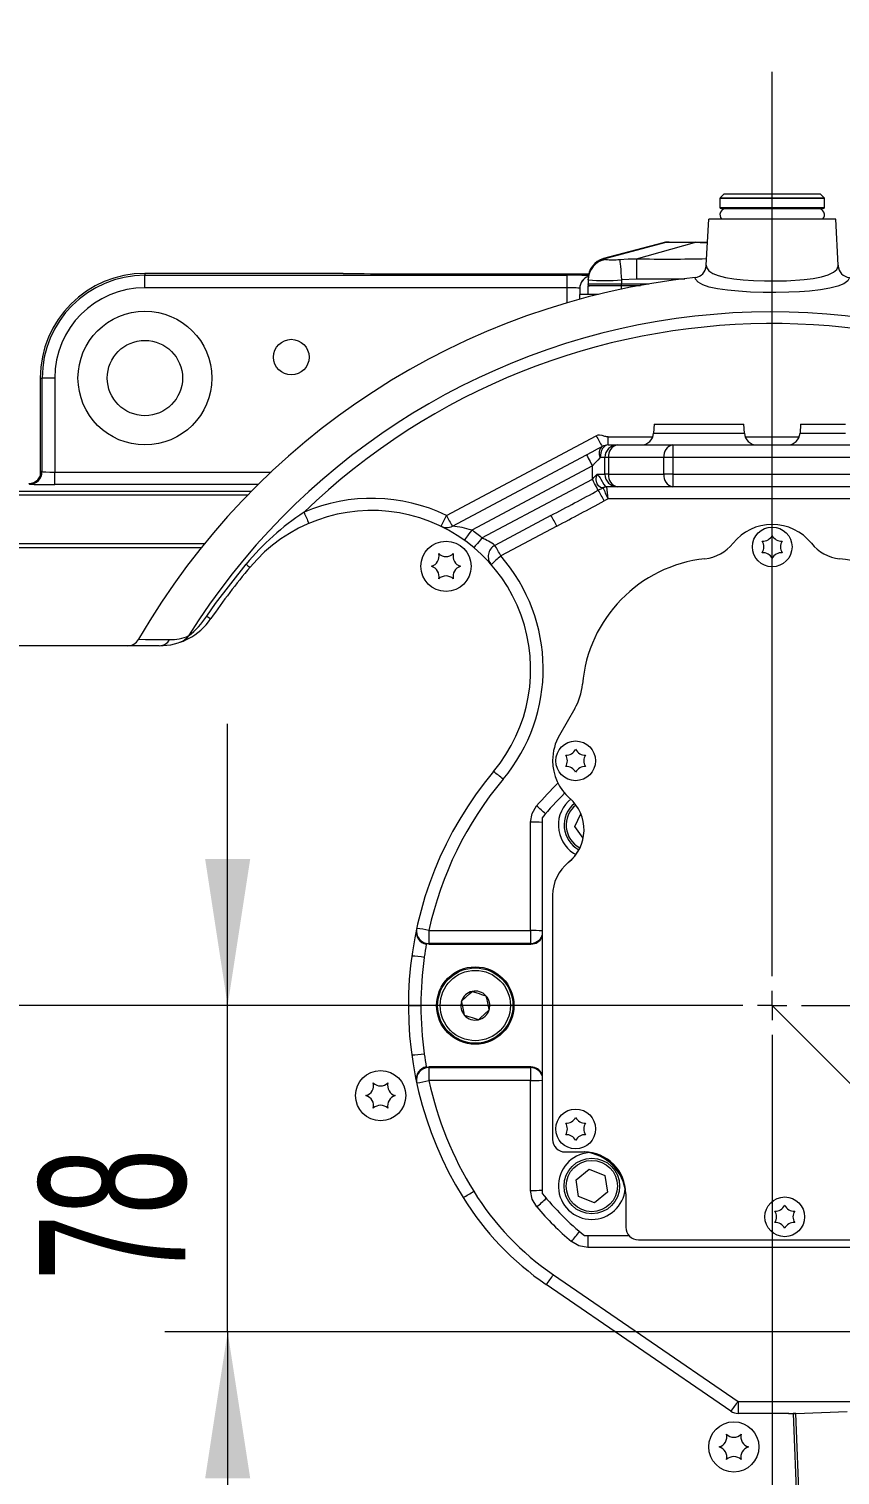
# Model space of a CAD drawing. Header units: millimetres. Extents: x 26 to 585, y 36 to 406.
# Drawn here: x 81.33 to 100.73, y 169.38 to 203.94 of the extents above; entities that cross this region are included whole.
import ezdxf

# ---------------------------------------------------------------- set-up
doc = ezdxf.new("R2010")
doc.units = ezdxf.units.MM
doc.styles.add('SLDTEXTSTYLE0', font='TXT', dxfattribs={"width": 0.605})
doc.dimstyles.new('SLDDIMSTYLE1', dxfattribs={"dimtxt": 3.5, "dimasz": 3.5, "dimexe": 0, "dimexo": 0.0625, "dimgap": 0.875, "dimtad": 1, "dimtoh": 1, "dimlfac": 10, "dimrnd": 1e-09, "dimzin": 12, "dimdsep": 46, "dimtxsty": 'SLDTEXTSTYLE0', "dimsah": 1, "dimcen": 0.09, "dimadec": 0, "dimazin": 0, "dimtfac": 1, "dimtdec": 3, "dimtofl": 0, "dimtmove": 0, "dimatfit": 3, "dimfxl": 1, "dimfrac": 2, "dimtolj": 1, "dimtzin": 12, "dimarcsym": 0})
doc.dimstyles.new('SLDDIMSTYLE6', dxfattribs={"dimtxt": 3.5, "dimasz": 3.5, "dimexe": 0, "dimexo": 0.0625, "dimgap": 0.875, "dimtad": 0, "dimtih": 1, "dimtoh": 1, "dimlfac": 10, "dimrnd": 1e-09, "dimzin": 12, "dimdsep": 46, "dimtxsty": 'SLDTEXTSTYLE0', "dimsah": 1, "dimcen": 0, "dimadec": 0, "dimazin": 0, "dimtfac": 1, "dimtdec": 3, "dimtofl": 0, "dimtmove": 0, "dimatfit": 3, "dimfxl": 1, "dimfrac": 2, "dimtolj": 1, "dimtzin": 12, "dimarcsym": 0})

# ---------------------------------------------------------------- blocks, each defined once
blk = doc.blocks.new('*D24')
at = {"color": 7, "linetype": 'Continuous', "lineweight": 0, "transparency": 16777216}
for p, q in [((99.108, 180.599), (120.828, 158.88)), ((120.828, 158.88), (127.275, 152.435)), ((127.275, 152.435), (207.313, 152.435))]:
    blk.add_line(p, q, dxfattribs=at)
blk.add_solid([(120.828, 158.88), (122.923, 156.025), (123.684, 156.786)], dxfattribs=at)
at = {"color": 7, "linetype": 'Continuous', "lineweight": 0, "transparency": 16777216, "char_height": 3.5, "attachment_point": 1, "style": 'SLDTEXTSTYLE0'}
for s, insert in [('R307.3', (160.69, 167.689)), ('R307.3', (130.362, 156.947)), ('Smallest circumsribed radius axis 1', (130.362, 151.575))]:
    blk.add_mtext(s, dxfattribs=dict(at, insert=insert))
blk = doc.blocks.new('*D28')
at = {"color": 7, "linetype": 'Continuous', "lineweight": 0, "transparency": 16777216}
for p, q in [((86.087, 180.599), (86.087, 187.329)), ((86.087, 172.799), (86.087, 180.599)), ((113.029, 172.799), (84.587, 172.799)), ((86.087, 172.799), (86.087, 166.068))]:
    blk.add_line(p, q, dxfattribs=at)
for points in [[(86.087, 180.599), (86.626, 184.099), (85.549, 184.099)], [(86.087, 172.799), (85.549, 169.299), (86.626, 169.299)]]:
    blk.add_solid(points, dxfattribs=at)
at = {"color": 7, "linetype": 'Continuous', "lineweight": 0, "transparency": 16777216, "insert": (81.575, 174.026), "char_height": 3.5, "attachment_point": 1, "rotation": 90, "style": 'SLDTEXTSTYLE0'}
blk.add_mtext('78', dxfattribs=at)
blk = doc.blocks.new('SW_CENTERMARKSYMBOL_7')
at = {"color": 0, "linetype": 'Continuous', "lineweight": 0}
for p, q in [((0, 0.7), (0, 22.319)), ((0, 0), (0, 0.35)), ((-0.7, 0), (-40.809, 0)), ((0, 0), (-0.35, 0)), ((0, 0), (0, -0.35)), ((0, 0), (0.35, 0)), ((0.7, 0), (43.821, 0)), ((0, -0.7), (0, -24.761))]:
    blk.add_line(p, q, dxfattribs=at)

msp = doc.modelspace()

# ---------------------------------------------------------------- linework, layer by layer
at = {"color": 7, "linetype": 'Continuous', "lineweight": 15}
for p, q in [((97.85822, 199.886151), (97.85822, 199.678577)), ((97.95822, 199.998578), (97.867007, 199.907363)), ((97.95822, 199.998578), (100.25822, 199.998578)), ((100.349433, 199.907363), (100.25822, 199.998578)), ((100.35822, 199.678577), (100.35822, 199.886151)), ((97.88822, 199.648578), (100.32822, 199.648578)), ((97.531939, 198.29304), (97.589877, 199.398577)), ((100.626563, 199.398577), (97.589877, 199.398577)), ((100.684502, 198.29304), (100.626563, 199.398577)), ((96.498942, 198.833271), (95.074309, 198.45173)), ((95.082155, 198.448279), (96.537031, 198.836192)), ((95.863632, 198.448279), (97.246439, 198.836192)), ((96.645116, 198.848578), (97.269895, 198.848578)), ((97.269895, 198.848578), (97.561053, 198.848578)), ((84.108219, 198.100323), (84.108219, 198.054848)), ((88.849249, 198.100323), (84.108219, 198.100323)), ((89.967283, 198.091596), (94.723039, 198.091596)), ((84.108219, 198.054848), (94.20822, 198.054848)), ((84.108219, 197.754894), (84.108219, 198.054848)), ((94.20822, 197.754894), (84.108219, 197.754894)), ((94.20822, 197.754894), (94.20822, 198.054848)), ((94.50822, 197.742791), (94.50822, 197.744421)), ((94.50822, 197.742791), (94.50822, 197.598577)), ((94.70822, 197.943296), (94.70822, 197.964443)), ((94.70822, 197.943296), (94.70822, 197.848577)), ((94.70822, 197.848577), (95.50822, 197.848577)), ((94.717645, 197.813401), (94.70822, 197.848577)), ((94.70822, 197.598577), (94.70822, 197.798578)), ((95.50822, 197.798578), (94.70822, 197.798578)), ((94.717645, 197.813401), (95.50822, 197.813401)), ((95.866724, 197.964443), (95.50822, 197.943296)), ((95.50822, 197.943296), (95.50822, 197.848577)), ((95.50822, 197.813401), (95.50822, 197.848577)), ((95.50822, 197.848577), (96.160763, 197.848577)), ((95.50822, 197.798578), (95.50822, 197.813401)), ((95.881767, 197.798578), (95.50822, 197.798578)), ((94.50822, 197.483186), (94.50822, 197.598577)), ((94.80822, 197.598577), (94.50822, 197.598577)), ((94.954908, 197.598577), (94.80822, 197.598577)), ((81.606474, 195.598578), (81.651949, 195.598578)), ((81.606474, 195.598578), (81.606474, 193.252165)), ((81.951904, 195.598578), (81.651949, 195.598578)), ((81.651949, 193.361784), (81.651949, 195.598578)), ((81.951904, 195.598578), (81.951904, 193.351495)), ((96.284424, 194.498577), (96.27312, 194.282877)), ((96.284424, 194.498577), (97.35822, 194.498577)), ((97.35822, 194.498577), (98.432016, 194.498577)), ((98.443321, 194.282877), (98.432016, 194.498577)), ((99.784424, 194.498577), (99.77312, 194.282877)), ((99.784424, 194.498577), (100.85822, 194.498577)), ((91.319228, 192.313235), (94.901335, 194.217876)), ((95.183018, 193.998578), (95.183018, 194.191597)), ((95.183018, 193.998578), (95.40822, 193.998578)), ((95.40822, 193.998578), (96.732484, 193.998578)), ((96.732484, 193.998578), (96.732484, 193.698577)), ((96.732484, 193.998578), (102.675857, 193.998578)), ((91.460069, 192.058821), (94.667379, 193.764178)), ((95.10822, 193.698577), (94.995619, 193.698577)), ((95.196088, 193.698577), (95.10822, 193.698577)), ((95.10822, 193.298578), (95.10822, 193.698577)), ((95.196088, 193.698577), (95.196088, 193.298578)), ((96.520352, 193.698577), (95.196088, 193.698577)), ((96.732484, 193.698577), (96.520352, 193.698577)), ((96.520352, 193.298578), (96.520352, 193.698577)), ((102.675857, 193.698577), (96.732484, 193.698577)), ((96.732484, 193.698577), (96.732484, 193.298578)), ((81.634585, 193.379148), (81.651949, 193.361784)), ((81.951904, 193.05154), (81.951904, 193.351495)), ((94.80822, 193.499293), (91.92247, 191.964913)), ((94.80822, 193.178835), (94.80822, 193.499293)), ((94.920821, 193.298578), (95.10822, 193.298578)), ((95.196088, 193.298578), (95.10822, 193.298578)), ((95.196088, 193.298578), (96.520352, 193.298578)), ((96.732484, 193.298578), (96.520352, 193.298578)), ((96.732484, 193.298578), (96.732484, 192.998577)), ((96.732484, 193.298578), (102.135403, 193.298578)), ((81.351995, 193.06183), (81.334631, 193.079194)), ((92.167473, 191.774725), (94.80822, 193.178835)), ((94.948975, 192.914113), (95.06458, 192.975441)), ((95.06458, 192.975441), (95.064634, 192.975491)), ((95.40822, 192.998577), (95.140463, 192.998577)), ((96.732484, 192.998577), (95.40822, 192.998577)), ((102.135403, 192.998577), (96.732484, 192.998577)), ((95.1826, 192.709047), (95.08973, 192.659862)), ((101.663779, 192.709047), (95.1826, 192.709047)), ((93.818322, 192.312726), (92.476454, 191.599242)), ((93.959164, 192.058311), (92.617295, 191.344828)), ((84.45114, 189.198578), (79.058283, 189.198578)), ((83.952775, 189.348577), (83.95532, 189.352983)), ((94.387708, 187.698577), (94.01899, 187.059938)), ((93.85822, 186.459939), (93.85822, 186.453116)), ((93.3268, 182.390467), (93.331544, 184.982603)), ((93.60822, 185.088566), (93.60822, 176.108588)), ((94.392161, 184.87787), (94.533317, 185.178308)), ((94.587676, 184.596919), (94.392161, 184.87787)), ((94.25533, 184.042639), (94.255296, 184.04261)), ((94.357313, 184.242193), (94.415076, 184.207828)), ((93.85822, 183.237328), (93.85822, 177.398577)), ((90.89929, 182.390467), (93.3268, 182.390467)), ((90.89929, 182.390467), (90.89929, 182.080408)), ((93.3268, 182.390467), (93.3268, 182.080408)), ((90.838591, 182.072767), (90.83713, 182.064549)), ((90.89642, 182.067133), (90.838591, 182.072767)), ((90.89642, 182.067133), (93.340076, 182.067133)), ((93.3268, 182.080408), (90.89929, 182.080408)), ((93.340076, 182.067133), (93.3268, 182.080408)), ((90.788811, 181.759365), (90.785916, 181.748895)), ((90.787357, 181.748895), (90.785916, 181.748895)), ((90.787357, 181.748895), (90.788811, 181.759365)), ((90.40822, 180.598577), (90.70822, 180.598577)), ((90.708222, 180.603812), (90.70822, 180.598577)), ((90.70822, 180.598577), (90.708222, 180.593342)), ((90.785916, 179.448259), (90.788811, 179.437789)), ((90.785916, 179.448259), (90.787357, 179.448259)), ((90.788811, 179.437789), (90.787357, 179.448259)), ((90.83713, 179.132605), (90.838591, 179.124388)), ((90.838591, 179.124388), (90.89642, 179.130022)), ((93.340076, 179.130022), (90.89642, 179.130022)), ((90.89929, 179.116747), (93.3268, 179.116747)), ((90.89929, 179.116747), (90.89929, 178.806688)), ((93.3268, 179.116747), (93.340076, 179.130022)), ((93.3268, 179.116747), (93.3268, 178.806688)), ((93.3268, 178.806688), (90.89929, 178.806688)), ((93.331608, 176.179686), (93.3268, 178.806688)), ((94.15822, 177.098577), (94.60822, 177.098577)), ((94.418044, 176.431295), (94.732956, 176.684601)), ((94.732956, 176.684601), (95.109781, 176.538531)), ((94.479956, 176.03192), (94.418044, 176.431295)), ((95.109781, 176.538531), (95.171694, 176.139157)), ((94.856781, 175.885851), (94.479956, 176.03192)), ((95.171694, 176.139157), (94.856781, 175.885851)), ((95.60822, 176.098577), (95.60822, 175.298577)), ((94.618231, 175.098577), (95.684613, 175.098577)), ((95.90822, 174.998577), (102.30822, 174.998577)), ((103.480838, 174.813995), (94.696865, 174.813995)), ((98.12233, 170.90113), (93.706075, 173.928334)), ((93.875692, 174.165312), (98.291948, 171.138107)), ((98.291948, 171.138107), (98.291948, 170.848578)), ((98.291948, 171.138107), (104.647409, 171.138107)), ((99.505578, 170.848578), (98.291948, 170.848578)), ((99.505578, 170.848578), (99.505807, 170.842857)), ((99.505578, 170.848578), (99.64822, 170.848578)), ((99.505807, 170.842857), (99.605727, 170.846871)), ((99.605727, 170.846871), (100.097669, 158.598577)), ((99.669467, 170.849431), (100.897213, 170.898742)), ((100.161478, 158.599431), (99.669467, 170.849431))]:
    msp.add_line(p, q, dxfattribs=at)
at = {"color": 8, "linetype": 'Continuous', "lineweight": 15}
for p, q in [((100.35822, 199.886151), (97.85822, 199.886151)), ((97.867007, 199.907363), (100.349433, 199.907363)), ((97.85822, 199.678577), (100.35822, 199.678577)), ((94.20822, 197.398577), (94.20822, 197.754894)), ((95.50822, 197.813401), (95.961818, 197.813401)), ((95.50822, 197.72429), (95.50822, 197.798578)), ((97.021645, 197.964443), (95.866724, 197.964443)), ((94.80822, 197.598577), (94.80822, 197.562068)), ((96.27312, 194.282877), (97.35822, 194.282877)), ((97.35822, 194.282877), (98.443321, 194.282877)), ((99.77312, 194.282877), (100.85822, 194.282877)), ((95.183018, 194.191597), (96.253808, 194.191597)), ((98.462632, 194.191597), (99.753808, 194.191597)), ((81.951904, 193.351495), (87.124352, 193.351495)), ((78.293496, 192.89589), (86.657272, 192.89589)), ((86.812948, 193.05154), (81.951904, 193.05154)), ((86.562131, 192.798808), (78.286164, 192.798808)), ((85.452982, 191.543187), (78.27285, 191.543187)), ((78.274093, 191.646075), (85.536087, 191.646075)), ((94.696865, 175.098577), (94.696865, 174.813995))]:
    msp.add_line(p, q, dxfattribs=at)
at = {"color": 8, "linetype": 'Continuous', "lineweight": 15, "flags": 128}
for points in [[(96.537031, 198.836192), (96.537029, 198.836192), (96.497636, 198.83317), (96.498407, 198.833234)], [(97.560271, 198.833653), (97.520437, 198.83317), (97.383592, 198.833873), (97.246445, 198.836192), (97.246439, 198.836192), (97.246439, 198.836192)], [(95.074274, 198.451863), (95.073883, 198.452032), (95.082154, 198.448279), (95.082154, 198.448279), (95.082154, 198.448279)]]:
    msp.add_lwpolyline(points, dxfattribs=at)
at = {"color": 7, "linetype": 'Continuous', "lineweight": 15, "flags": 128}
for points in [[(96.537437, 198.836292), (96.537167, 198.836228), (96.537031, 198.836192)], [(96.645116, 198.848578), (96.62952, 198.848323), (96.537437, 198.836292)], [(97.246439, 198.836192), (97.246606, 198.836253), (97.246661, 198.836292)], [(97.269895, 198.848578), (97.266529, 198.848323), (97.246661, 198.836292)], [(95.082155, 198.448279), (95.082156, 198.448279), (95.108229, 198.446848), (95.124163, 198.43406)], [(95.462552, 198.43406), (95.662986, 198.446792), (95.863626, 198.448279), (95.863632, 198.448279)], [(95.462552, 198.43406), (95.464609, 198.411953), (95.468002, 198.375491), (95.472627, 198.325791), (95.478342, 198.264378), (95.484972, 198.193128), (95.492314, 198.114228), (95.500143, 198.030091), (95.50822, 197.943296)], [(95.863631, 198.448279), (95.864057, 198.381604), (95.86477, 198.270186), (95.865691, 198.125977), (95.866724, 197.964443)], [(97.531449, 198.283703), (97.531857, 198.291474), (97.531939, 198.29304)], [(97.531939, 198.29304), (97.54249, 198.232267), (97.593264, 198.163457), (97.688321, 198.100714), (97.818811, 198.049047), (97.989997, 198.005157), (98.187093, 197.97164), (98.416644, 197.946031), (98.658998, 197.929341), (98.921484, 197.920092), (99.181755, 197.918519), (99.447461, 197.924464), (99.871807, 197.952863), (100.091112, 197.980734), (100.287534, 198.018762), (100.448197, 198.066389), (100.572294, 198.1254), (100.651217, 198.193608), (100.684031, 198.272079), (100.684502, 198.29304)], [(100.684502, 198.29304), (100.684584, 198.291474), (100.684991, 198.283703)], [(100.952956, 198.001076), (100.952642, 197.998359), (100.914126, 197.920958), (100.820274, 197.851481), (100.677001, 197.79313), (100.486332, 197.744355), (100.260231, 197.7066), (100.000134, 197.677917), (99.759283, 197.660583), (99.504397, 197.649201), (99.198589, 197.64322), (98.89015, 197.644774), (98.587749, 197.653968), (98.300457, 197.671013), (98.035655, 197.696497), (97.801614, 197.730658), (97.60372, 197.774204), (97.448085, 197.826714), (97.337583, 197.888757), (97.276053, 197.958533), (97.263484, 198.001076)], [(94.667379, 193.764178), (94.801184, 193.835323), (94.92825, 193.902885), (95.042177, 193.963461)], [(95.183018, 194.191597), (95.147357, 194.194115), (95.128732, 194.19725), (95.119222, 194.199286), (95.114416, 194.200421), (95.112002, 194.201019), (95.110791, 194.201324), (95.110185, 194.201479), (95.109882, 194.201557), (95.10973, 194.201595), (95.109654, 194.201615), (95.109616, 194.201625), (95.109597, 194.20163), (95.109588, 194.201633), (95.109583, 194.201634), (95.109581, 194.201634), (95.10958, 194.201634), (95.043783, 194.221937), (94.977195, 194.236101), (94.938974, 194.232347), (94.901335, 194.217876)], [(95.183018, 193.998578), (95.146459, 193.992812), (95.111304, 193.975742), (95.078905, 193.948018), (95.050507, 193.91071), (95.027202, 193.865248), (95.009884, 193.813383), (94.99922, 193.757104), (94.995619, 193.698577)], [(94.667379, 193.764178), (94.670085, 193.759088), (94.6781, 193.744015), (94.691115, 193.719537), (94.70863, 193.686595), (94.729973, 193.646456), (94.754322, 193.60066), (94.780743, 193.550969), (94.80822, 193.499293)], [(94.995619, 193.698577), (94.938656, 193.638001), (94.875123, 193.570439), (94.80822, 193.499293)], [(94.80822, 193.178835), (94.846591, 193.219639), (94.884331, 193.259773), (94.920821, 193.298578)], [(95.053557, 192.975134), (95.005688, 192.982958), (94.951871, 193.022914), (94.9202, 193.071995), (94.91213, 193.093245), (94.901697, 193.167742), (94.902542, 193.189436), (94.909286, 193.242126), (94.914599, 193.269745), (94.920549, 193.297353), (94.920821, 193.298578)], [(94.920821, 193.298578), (94.92201, 193.297241), (94.941378, 193.275426), (94.960424, 193.253207), (94.993263, 193.210202), (95.012519, 193.180422), (95.042446, 193.126122), (95.05227, 193.106992), (95.079466, 193.056727), (95.113298, 193.01195), (95.140463, 192.998577)], [(94.948975, 192.914113), (94.945449, 192.920746), (94.93688, 192.936861), (94.923585, 192.961866), (94.906051, 192.994842), (94.884923, 193.034578), (94.860977, 193.079615), (94.835092, 193.128296), (94.80822, 193.178835)], [(95.064634, 192.975491), (95.062343, 192.975927), (95.053557, 192.975134)], [(91.92247, 191.964913), (91.888356, 191.917356), (91.855553, 191.871627), (91.825321, 191.829483), (91.798823, 191.792543), (91.777076, 191.762228), (91.760917, 191.739701), (91.750966, 191.725829), (91.747606, 191.721145)], [(92.167473, 191.774725), (92.129862, 191.729883), (92.093695, 191.686765), (92.060364, 191.647027), (92.031149, 191.612196), (92.007173, 191.583611), (91.989357, 191.56237), (91.978386, 191.54929), (91.974682, 191.544874)], [(85.588908, 189.908055), (85.800097, 190.209764), (86.526514, 191.149183)], [(83.95532, 189.352983), (84.121328, 189.351793), (84.699912, 189.347519)], [(93.331544, 184.982603), (93.368456, 185.188501), (93.473717, 185.369014)], [(94.255286, 184.042614), (94.255284, 184.042618), (94.255283, 184.04262), (94.255283, 184.042621), (94.255283, 184.042622), (94.255285, 184.04262), (94.255287, 184.042618), (94.255291, 184.042614), (94.255296, 184.04261)], [(94.255324, 184.042646), (94.255321, 184.042649), (94.255319, 184.042651), (94.255319, 184.042652), (94.255319, 184.042651), (94.25532, 184.04265), (94.255322, 184.042647), (94.255325, 184.042643), (94.25533, 184.042639)], [(91.677928, 180.703014), (91.789673, 180.805242), (91.87215, 180.880694), (91.933519, 180.936837)], [(91.933519, 180.936837), (92.077924, 180.891177), (92.184506, 180.857476), (92.263811, 180.8324)], [(92.263811, 180.8324), (92.276642, 180.774299), (92.301364, 180.662352), (92.326906, 180.546696), (92.338512, 180.49414)], [(91.752629, 180.364754), (91.741023, 180.41731), (91.715481, 180.532966), (91.690759, 180.644914), (91.677928, 180.703014)], [(92.338512, 180.49414), (92.226767, 180.391912), (92.144291, 180.31646), (92.082921, 180.260317)], [(92.082921, 180.260317), (91.938517, 180.305977), (91.831935, 180.339678), (91.752629, 180.364754)], [(93.476525, 175.78769), (93.368712, 175.972183), (93.331608, 176.179686)], [(94.696865, 174.813995), (94.488083, 174.851314), (94.305865, 174.958065)], [(99.669467, 170.849431), (99.664118, 170.849216), (99.65777, 170.848961), (99.650532, 170.84867), (99.642527, 170.848349), (99.633892, 170.848002), (99.624776, 170.847636), (99.615334, 170.847257), (99.605727, 170.846871)]]:
    msp.add_lwpolyline(points, dxfattribs=at)
at = {"color": 7, "linetype": 'Continuous', "lineweight": 0}
msp.add_circle((99.10822, 180.598577), 30.715519, dxfattribs=at)
at = {"color": 7, "linetype": 'Continuous', "lineweight": 15}
for centre, radius in [((84.10822, 195.598577), 1.6), ((84.10822, 195.598577), 0.9), ((87.60822, 196.098577), 0.425), ((99.10822, 191.561577), 0.475), ((91.30822, 191.098577), 0.6), ((94.40822, 186.448577), 0.475), ((92.00822, 180.598577), 0.925), ((92.00822, 180.598577), 0.9), ((92.00822, 180.598577), 0.84), ((89.744807, 178.44641), 0.6), ((94.40822, 177.648577), 0.475), ((94.794869, 176.285226), 0.6635), ((94.794869, 176.285226), 0.6135), ((99.40822, 175.548577), 0.475), ((98.18989, 170.048577), 0.6)]:
    msp.add_circle(centre, radius, dxfattribs=at)
for centre, radius, start, end in [((97.88822, 199.886151), 0.03, 135, 180), ((100.32822, 199.886151), 0.03, 0, 45), ((97.88822, 199.678577), 0.03, 180, 270), ((98.00822, 199.498577), 0.15, 90, 221.8103149), ((100.20822, 199.498577), 0.15, 318.1896851, 90), ((100.32822, 199.678577), 0.03, 270, 0), ((96.620743, 198.348577), 0.5, 90, 104.1818145), ((96.892049, 186.097996), 12.743231, 88.4053963, 91.5946037), ((95.20822, 197.97077), 0.5, 105.5802341, 180), ((95.208213, 197.964438), 0.499993, 104.603084, 179.9994812), ((95.206702, 197.942458), 0.498483, 99.5310251, 179.9036862), ((95.293357, 199.875335), 1.451172, 263.3045663, 276.6954337), ((84.10822, 195.598577), 2.501746, 90, 180), ((97.231861, 198.299404), 0.3, 276.0509567, 356.9999553), ((100.98458, 198.299404), 0.3, 183.0000447, 263.9490433), ((84.10822, 195.598577), 2.456271, 90, 180), ((84.10822, 195.598577), 2.156317, 90, 180), ((99.10822, 180.598577), 17.5, 96.0509885, 149.983344), ((95.10822, 203.075026), 5.147295, 265.5430097, 274.4569903), ((94.736964, 197.818577), 0.02, 195, 270), ((95.973531, 194.298577), 0.3, 270, 357), ((98.742909, 194.298577), 0.3, 183, 270), ((99.473531, 194.298577), 0.3, 270, 357), ((98.810815, 196.215935), 4.390474, 207.0706852, 210.8662965), ((95.189338, 193.801061), 0.219158, 132.1817604, 207.8804907), ((95.183018, 193.698577), 0.3, 90, 118), ((95.40822, 193.698577), 0.3, 90, 180), ((95.461252, 193.736078), 0.267803, 101.4216269, 188.0497595), ((96.785516, 193.736078), 0.267803, 101.4216201, 188.0497189), ((81.351888, 193.361891), 0.300061, 270.0203917, 359.979466), ((95.40822, 193.298577), 0.3, 180, 270), ((95.461253, 193.261077), 0.267803, 171.9503292, 258.5782844), ((96.785517, 193.261077), 0.267803, 171.9503699, 258.5782911), ((90.858167, 190.483332), 4.758509, 27.2192987, 30.7190289), ((95.140809, 192.824484), 0.174094, 90.1139742, 120.0780616), ((95.157896, 192.798513), 0.200028, 90.0121724, 117.8082951), ((88.97337, 190.117537), 6.728332, 22.6539032, 25.1352564), ((95.157808, 192.799015), 0.199562, 90.000275, 117.8326547), ((64.330582, 190.217622), 30.952451, 4.6168466, 5.1546833), ((89.532665, 188.622952), 4.1, 64.1671481, 113.2752059), ((91.383233, 187.115529), 6.313326, 123.3490477, 140.2893331), ((89.532665, 188.633422), 3.8, 320, 140), ((92.723181, 194.381263), 5.206734, 202.4934222, 205.6895783), ((87.03495, 194.308341), 4.726044, 331.5057479, 335.0295129), ((95.229208, 194.311572), 4.391047, 207.0709451, 210.8660504), ((90.049289, 190.060034), 4.390927, 27.0708808, 30.8661009), ((91.319228, 192.323706), 0.3, 244.1671481, 298), ((91.182602, 189.507193), 2.56667, 73.2461791, 83.793961), ((89.532665, 188.633422), 4.1, 50.0113224, 54.3466793), ((99.10822, 190.898577), 1.2, 38.6648096, 141.3351904), ((91.609764, 190.43298), 1.453038, 53.3826726, 67.4293118), ((92.617295, 191.334358), 0.3, 118, 221.2057366), ((88.707762, 189.346745), 4.390533, 27.0706477, 30.8662056), ((97.390429, 192.273056), 1, 276.2454941, 321.3351904), ((98.884745, 191.948648), 0.250002, 266.6332776, 333.3666197), ((98.661273, 191.561577), 0.249999, 326.632879, 33.367121), ((99.331694, 191.948646), 0.25, 206.6330859, 273.3670168), ((99.555168, 191.561577), 0.249999, 146.632879, 213.367121), ((100.826011, 192.273056), 1, 218.6648096, 263.7545059), ((90.891102, 191.3394), 0.250001, 285.5732547, 14.4267665), ((91.30822, 191.580223), 0.250001, 225.5732912, 314.4267088), ((91.725339, 191.339401), 0.250002, 165.5734204, 254.4265583), ((94.501919, 189.07431), 2.950772, 129.694082, 135.6578278), ((89.532665, 188.643892), 4.1, 320, 41.2057366), ((97.85822, 187.998577), 3.3, 96.2454941, 175.1178577), ((98.884746, 191.174508), 0.25, 26.6330859, 93.3670168), ((99.331693, 191.174511), 0.249998, 86.6325781, 153.3673191), ((100.35822, 187.998577), 3.3, 4.8821423, 83.7545059), ((99.10822, 180.598577), 16.3, 140, 145.4297873), ((87.158868, 191.873302), 0.961364, 228.8701489, 236.0298698), ((90.891106, 190.857756), 0.249998, 345.5727232, 74.4273775), ((91.30822, 190.616931), 0.250001, 45.573272, 134.426728), ((91.725336, 190.857755), 0.25, 105.5730289, 194.4268704), ((84.45114, 190.698577), 1.5, 270, 325.4297873), ((83.910829, 191.008333), 2.006629, 308.2927831, 326.7480476), ((86.084544, 190.595951), 0.847855, 234.2268573, 241.9836238), ((84.709909, 190.539341), 1.191864, 269.5194063, 291.8915917), ((84.817411, 189.679743), 0.417333, 289.4473526, 323.8268502), ((84.921958, 189.552693), 0.261165, 292.6927415, 332.8262871), ((83.692987, 189.498544), 0.299967, 269.9962659, 330.003572), ((84.44884, 189.484647), 0.286078, 270.4605648, 331.3579721), ((99.10822, 180.598577), 22, 157.5120898, 259.6111422), ((93.175272, 188.398577), 1.4, 330, 355.1178577), ((95.05822, 186.459938), 1.2, 150, 180), ((94.184746, 186.835646), 0.25, 266.6329596, 333.3670576), ((94.631693, 186.835644), 0.249998, 206.6326636, 273.3672416), ((95.05822, 186.453116), 1.2, 180, 228.7694228), ((93.961269, 186.448577), 0.250002, 326.6333138, 33.3666862), ((94.855171, 186.448577), 0.250002, 146.6333138, 213.3666862), ((99.10822, 180.598577), 8.7, 140, 211.8259624), ((99.10822, 180.609047), 8.4, 140, 167.7560924), ((90.865718, 183.966398), 2.727253, 48.4832911, 54.649762), ((94.184746, 186.061508), 0.250001, 26.6331695, 93.3669477), ((94.631693, 186.06151), 0.249999, 86.6328046, 153.3671557), ((99.10822, 180.598577), 7.1, 134.3556364, 140.7731197), ((94.794869, 184.911929), 0.8, 128.1711869, 236.8423804), ((94.794869, 184.911929), 0.6635, 128.442571, 242.3705741), ((93.60822, 184.798577), 1, 308.6821875, 48.7694228), ((93.60822, 184.811929), 1.005256, 310.0698003, 336.4689212), ((94.85822, 183.237328), 1, 128.6821875, 180), ((90.894508, 182.358802), 0.299795, 167.9479872, 258.9660301), ((90.899235, 182.380292), 0.299885, 167.8091234, 270.0104259), ((90.363637, 180.271046), 2.186062, 75.8163435, 83.6316999), ((99.107857, 180.598643), 8.399632, 169.949253, 172.0570319), ((99.10822, 180.298988), 8.4, 167.7560924, 167.8487343), ((90.418758, 179.615889), 2.164375, 80.2332881, 88.1484038), ((99.10822, 180.609047), 8.4, 172.2011184, 180.0357023), ((99.10822, 180.598577), 8.4, 172.1290314, 179.9642883), ((92.00822, 180.598577), 0.34641, 102.453246, 162.453246), ((92.00822, 180.598577), 0.34641, 42.453246, 102.453246), ((92.00822, 180.598577), 0.34641, 342.453246, 42.453246), ((99.10822, 180.588107), 8.4, 179.964293, 187.7988816), ((99.10822, 180.598577), 8.4, 180.035707, 187.8709686), ((92.00822, 180.598577), 0.34641, 162.453246, 222.453246), ((92.00822, 180.598577), 0.34641, 282.453246, 342.453246), ((92.00822, 180.598577), 0.34641, 222.453246, 282.453246), ((90.418758, 181.581265), 2.164375, 271.8515962, 279.7667119), ((99.103426, 180.59781), 8.395146, 187.9424049, 190.0513102), ((90.894508, 178.838353), 0.299795, 101.0339699, 192.0520128), ((90.899235, 178.816862), 0.299885, 89.9895741, 192.1908766), ((99.10822, 180.898166), 8.4, 192.1512657, 192.2439076), ((89.327691, 178.687232), 0.249999, 285.5728242, 14.4271971), ((89.744806, 178.928054), 0.249999, 225.5728805, 314.4271195), ((90.161925, 178.687234), 0.250002, 165.5734204, 254.4265583), ((90.363637, 180.926108), 2.186062, 276.3683001, 284.1836565), ((99.10822, 180.588107), 8.4, 192.2439076, 211.8259624), ((89.327692, 178.205589), 0.249999, 345.5726778, 74.4273315), ((90.161924, 178.205587), 0.250001, 105.5731879, 194.4268029), ((89.744806, 177.964765), 0.25, 45.5729983, 134.4270017), ((94.184746, 178.035645), 0.25, 266.6329234, 333.3670265), ((93.96127, 177.648577), 0.250001, 326.6331952, 33.3668048), ((94.631693, 178.035644), 0.249999, 206.6328009, 273.3671715), ((94.855171, 177.648577), 0.250002, 146.6332932, 213.3667068), ((94.15822, 177.398577), 0.3, 180, 270), ((94.184745, 177.261506), 0.250002, 26.6333639, 93.3666861), ((94.631695, 177.261508), 0.25, 86.633117, 153.3669106), ((94.794869, 176.285226), 0.8, 94.7076047, 270), ((94.60822, 176.098577), 1, 0, 90), ((90.605221, 178.221406), 2.474169, 296.6823646, 303.5089333), ((97.663809, 179.702098), 7, 211.8259624, 235.5705892), ((97.663809, 179.691628), 6.7, 211.8259624, 235.5705892), ((91.644883, 178.056438), 2.915842, 308.9151831, 314.9484066), ((99.10822, 180.598577), 7.1, 219.2268803, 230.7731197), ((94.794869, 176.285226), 0.8, 270, 355.2923953), ((99.10822, 180.588107), 7.4, 220.4440445, 229.5362385), ((99.184746, 175.935645), 0.249999, 266.6328865, 333.3671464), ((98.961273, 175.548577), 0.249999, 326.6328711, 33.3671289), ((99.631695, 175.935646), 0.250001, 206.6330439, 273.3669195), ((99.855167, 175.548577), 0.249999, 146.6328939, 213.3671061), ((95.90822, 175.298577), 0.3, 180, 270), ((99.184746, 175.161508), 0.250001, 26.6330442, 93.3669229), ((99.631695, 175.161507), 0.250002, 86.6332398, 153.3667967), ((91.744269, 177.245987), 3.434583, 318.2299533, 323.3704188), ((90.818616, 176.174226), 3.658067, 322.1239007, 326.6896512), ((95.23478, 173.147096), 3.658184, 322.1238626, 326.6894593), ((98.291947, 171.148577), 0.3, 235.5705892, 270), ((97.772775, 170.289399), 0.249999, 285.5728041, 14.4272172), ((98.18989, 170.530221), 0.249999, 225.5728312, 314.4271688), ((98.607007, 170.2894), 0.25, 165.5729727, 254.427006), ((97.772774, 169.807755), 0.25, 345.5729653, 74.4270134), ((98.18989, 169.566933), 0.25, 45.5729519, 134.4270481), ((98.607009, 169.807754), 0.250001, 105.5733166, 194.4267046)]:
    msp.add_arc(centre, radius, start, end, dxfattribs=at)
at = {"color": 8, "linetype": 'Continuous', "lineweight": 15}
for centre, radius, start, end in [((96.604387, 243.904367), 45.462123, 269.0663873, 271.1795654), ((94.80818, 197.744407), 0.29996, 108.7927509, 179.9972486), ((99.106034, 180.742855), 16.437059, 47.9828921, 148.0811346), ((90.25944, 181.48999), 5.037699, 47.1372973, 50.3538222), ((94.794869, 184.911929), 0.6135, 128.4915949, 242.3686868), ((93.376157, 181.236111), 3.746757, 86.4490004, 90.6822431), ((93.60822, 184.811929), 1.005265, 310.0698003, 336.4245973), ((93.374069, 178.812429), 3.578349, 86.248144, 90.7568782), ((93.325832, 182.380979), 0.300573, 270.1847062, 339.9681065), ((93.325806, 178.81614), 0.300609, 20.036685, 89.8105023), ((93.358185, 182.992345), 4.185774, 269.5704016, 273.4245762), ((93.360862, 180.540557), 4.360969, 269.6156508, 273.2516108)]:
    msp.add_arc(centre, radius, start, end, dxfattribs=at)
for centre, major_axis, ratio, start_param, end_param in [((99.10822, 180.75004), (0, 16.150059), 0.999961891, 5.533869457, 7.049179366), ((94.20822, 198.044375), (0.6, 0), 0.017455065, 0.566357964, 1.570796327), ((99.10822, 180.595532), (0, 7.384705), 0.999998325, 0.765845271, 0.867937928), ((94.519888, 176.010245), (0.778389, 0.778389), 0.999265238, 5.682065279, 6.884305336)]:
    msp.add_ellipse(centre, major_axis=major_axis, ratio=ratio, start_param=start_param, end_param=end_param, dxfattribs=at)
at = {"color": 7, "linetype": 'Continuous', "lineweight": 15}
for centre, major_axis, ratio, start_param, end_param in [((89.967283, 198.117778), (1.5, 0), 0.017455065, 3.87132031, 4.71238898), ((94.20822, 197.744421), (0.3, 0), 0.03491013, 0, 1.570796327), ((94.80822, 197.742791), (0, -0.300046), 0.999847695, 3.470328634, 4.71238898), ((81.334357, 193.379422), (0.212455, -0.212455), 0.998479337, 5.497939437, 7.068431177), ((81.951903, 193.361967), (0.3, 0), 0.03491013, 3.159045946, 4.71238898), ((81.951903, 193.062013), (0.6, 0), 0.017455065, 3.159045946, 4.71238898), ((92.681131, 192.047842), (32.333873, 17.181753), 0.008189368, 4.743214492, 4.778232608), ((92.681131, 192.058312), (32.338216, 17.173586), 0.016378733, 4.743220698, 4.778238814), ((93.339253, 182.367544), (0.212714, -0.212714), 0.997264689, 5.499156672, 6.605584875), ((93.339253, 178.82961), (0.212714, 0.212714), 0.997264689, 5.960785739, 7.067213943), ((94.513205, 176.003562), (0.7782, 0.7782), 0.999508673, 5.596710081, 6.969660533), ((94.513205, 176.003562), (0.778213, 0.778213), 0.999491397, 5.596823356, 6.969547258)]:
    msp.add_ellipse(centre, major_axis=major_axis, ratio=ratio, start_param=start_param, end_param=end_param, dxfattribs=at)

# ---------------------------------------------------------------- block references
at = {"color": 7, "linetype": 'Continuous', "lineweight": 0}
msp.add_blockref('SW_CENTERMARKSYMBOL_7', (99.10822, 180.598577), dxfattribs=at)

# ---------------------------------------------------------------- dimensions: what is measured, and where the dimension line sits
dim = msp.add_linear_dim(base=(86.08715, 180.598577), p1=(113.029183, 172.798577), p2=(58.299692, 180.598577), angle=90, dimstyle='SLDDIMSTYLE1', dxfattribs=at)
dim.commit()
dim.dimension.update_dxf_attribs({"geometry": '*D28', "text_midpoint": (86.08715, 176.698577), "dimtype": 160})
dim = msp.add_radius_dim(center=(99.10822, 180.598577), mpoint=(120.828429, 158.880482), text='R307.3\\PR307.3 Smallest circumsribed radius axis 1', dimstyle='SLDDIMSTYLE6', dxfattribs=at)
dim.commit()
dim.dimension.update_dxf_attribs({"geometry": '*D24', "text_midpoint": (168.043606, 160.489043), "dimtype": 164})

doc.saveas('drawing.dxf')
